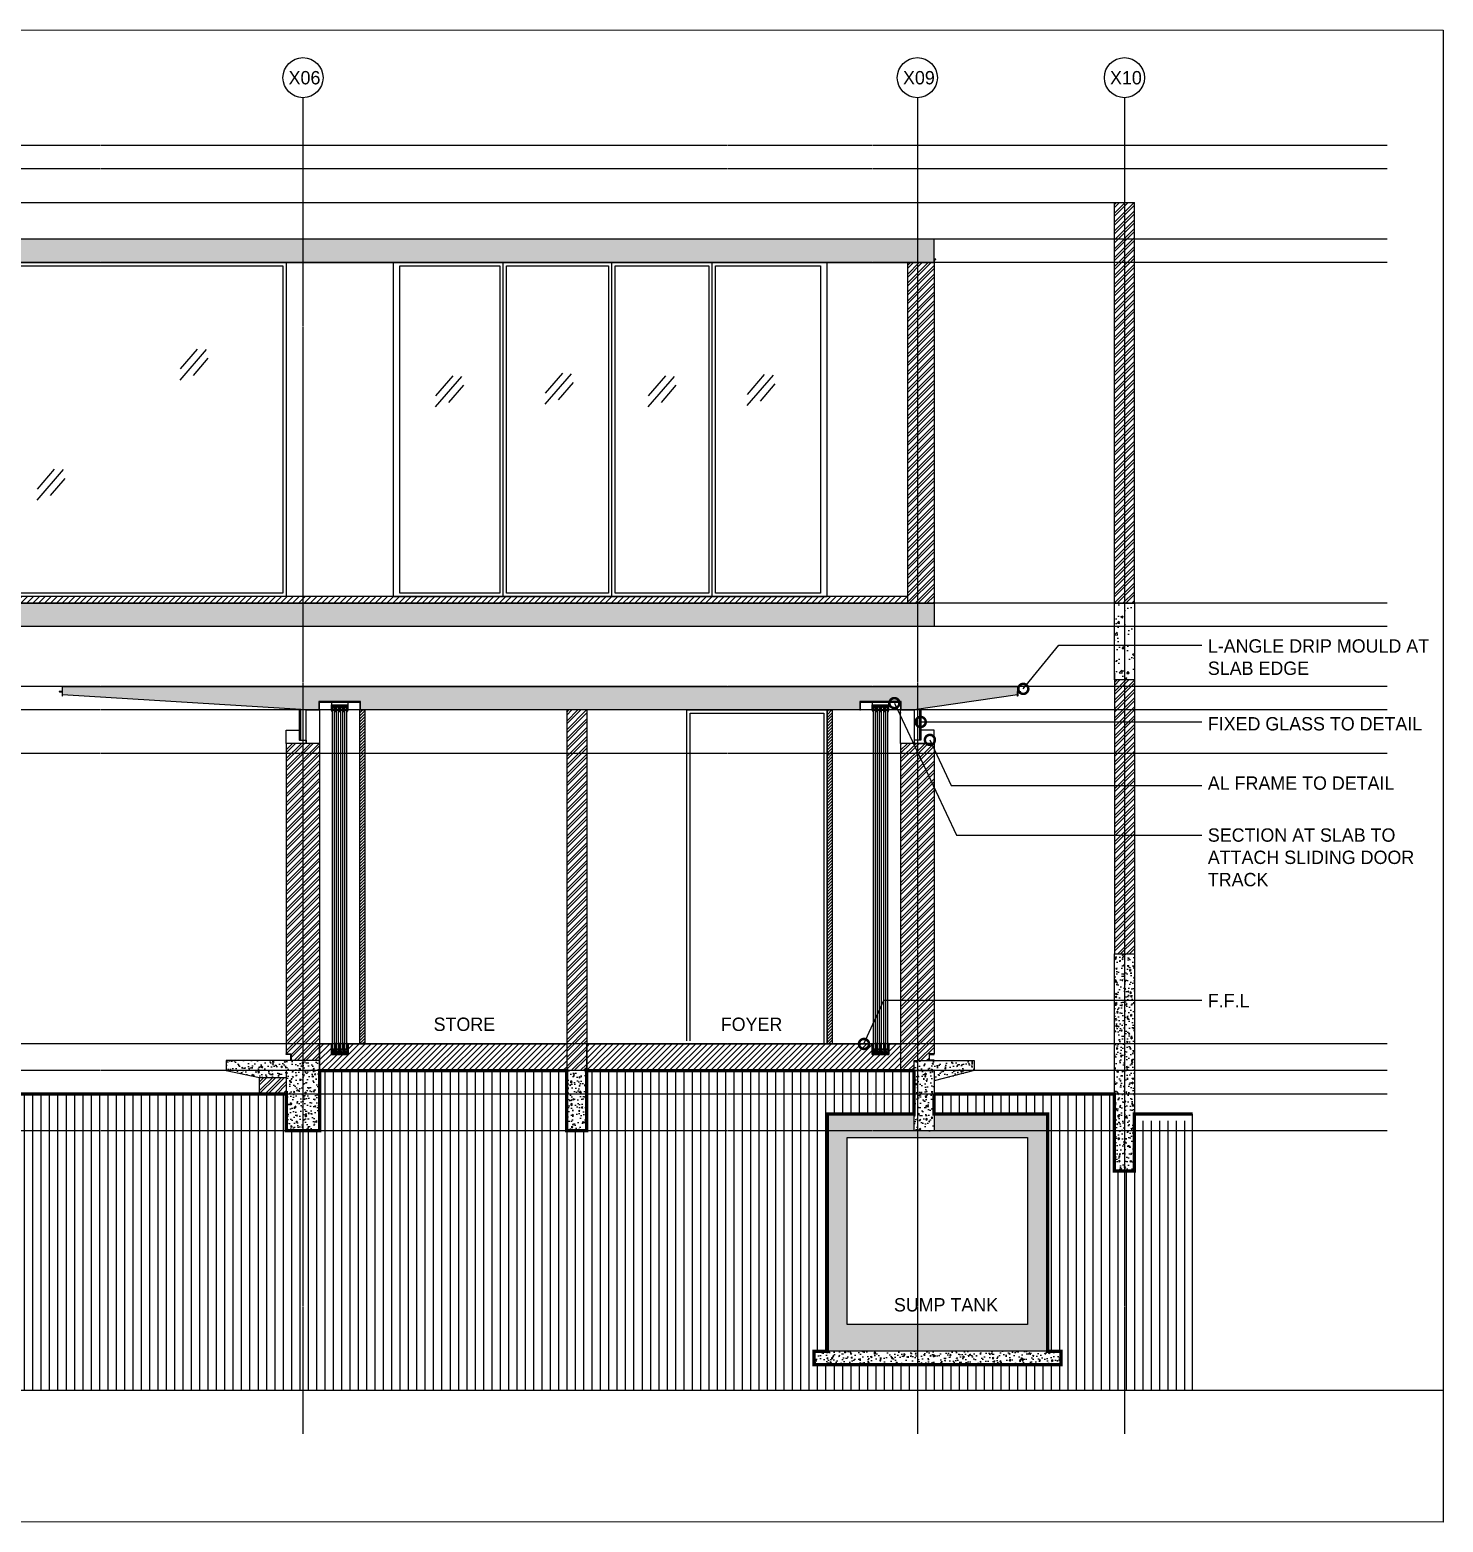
# Model space of a CAD drawing. Header units: inches. Extents: x -8790 to -5834, y -1746 to 1584.
# Drawn here: x -8420.8 to -7997.6, y -1326.5 to -879.6 of the extents above; entities that cross this region are included whole.
import ezdxf

# ---------------------------------------------------------------- set-up
doc = ezdxf.new("R2010")
doc.units = ezdxf.units.IN
doc.header["$MEASUREMENT"] = 0
doc.linetypes.add('CENTERX2', pattern=[4, 2.5, -0.5, 0.5, -0.5])
doc.linetypes.add('HIDDEN2', pattern=[0.1875, 0.125, -0.0625])
for name, color, linetype in [('A-TXT-MISC', 11, 'Continuous'), ('B-MISC', 9, 'Continuous'), ('B-RCC5-SLAB', 12, 'Continuous'), ('B-WALLE-EL2', 3, 'Continuous'), ('P-1001$0$P-TILE-LAYOUT', 23, 'Continuous'), ('P-CLINE', 34, 'CENTERX2'), ('P-CLINE-TXT', 3, 'Continuous'), ('P-DIM-EL-SEC', 35, 'Continuous'), ('P-DOORWIN', 5, 'Continuous'), ('P-HATCH', 251, 'Continuous'), ('P-MASONRY FILL', 251, 'Continuous'), ('P-METAL', 34, 'Continuous'), ('P-MISC', 252, 'Continuous'), ('P-RCC1-COL', 12, 'Continuous'), ('P-RCC4-FILL', 251, 'Continuous'), ('P-RCC5-SLAB', 12, 'Continuous'), ('P-WALLE-EL2', 3, 'Continuous'), ('P-WALLP-EL1', 142, 'Continuous'), ('P-WOODEN FRAME', 34, 'Continuous')]:
    doc.layers.add(name, color=color, linetype=linetype)
doc.styles.add('P-D-ELSEC', font='ARIALN.TTF')
doc.styles.get("Standard").update_dxf_attribs({"font": 'GOTHIC.TTF'})
doc.dimstyles.new('P-ELSEC', dxfattribs={"dimtxt": 4, "dimasz": 6, "dimexe": 6, "dimexo": 8, "dimgap": 2, "dimtad": 0, "dimdec": 4, "dimzin": 0, "dimdsep": 46, "dimlunit": 4, "dimtxsty": 'P-D-ELSEC', "dimblk": 'OBLIQUE', "dimcen": 4, "dimse1": 1, "dimse2": 1, "dimclrd": 256, "dimclrt": 256, "dimadec": 0, "dimazin": 0, "dimtfac": 0.75, "dimtdec": 4, "dimtofl": 0, "dimtmove": 2, "dimatfit": 3, "dimldrblk": 'DOTSMALL', "dimfxl": 1, "dimtolj": 1, "dimtzin": 0, "dimarcsym": 0})
pattern_1 = [(45, (-6889.4843, -4226.6175), (-1.3258252, 1.3258252), []), (45, (-6888.6004, -4226.6175), (-1.3258252, 1.3258252), [])]
pattern_2 = [(45, (-6889.4843, -4226.6175), (-0.44194174, 0.44194174), [])]
pattern_3 = [(95, (-7084.8858, -4228.6175), (2.75776, 2.3140354), [0.375, -4.125]), (40, (-7084.8858, -4228.6175), (-3.149961, 2.1688407), [0.3, -3.3]), (145.45144, (-7084.656, -4228.4247), (-0.392201, 4.482876), [0.318701, -3.5057106]), (91.1842, (-7085.593, -4227.9104), (4.358467, 3.188069), [0.5625, -6.1875]), (141.63564, (-7085.2297, -4227.6447), (-0.1395, 6.748558), [0.478052, -5.258569]), (36.18416, (-7085.593, -4227.9104), (-0.1395, 6.748558), [0.45, -4.95]), (66, (-7085.0626, -4227.7336), (3.5338579, 0.6869124), [0.375, -4.125]), (11, (-7085.0626, -4227.7336), (-1.703543, 3.424042), [0.3, -3.3]), (116.45144, (-7084.768, -4227.6764), (1.830315, 4.1109545), [0.318701, -3.5057106]), (82.5, (-7084.8858, -4228.6175), (-1.13396593, 1.2199491), [0, -3.26, 0, -3.35, 0, -3.3125]), (52.5, (-7084.8858, -4228.6175), (-0.4643647, 2.32454725), [0, -1.91, 0, -3.185, 0, -1.2625]), (12.5, (-7085.6742, -4229.4059), (1.96709084, 1.8076038), [0, -1.25, 0, -3.9, 0, -5.175]), (2.5, (-7086.0278, -4229.7595), (1.7079499, 2.415799), [0, -1.625, 0, -2.59, 0, -3.675])]
pattern_4 = [(45, (-5872.7418, -2898.227), (-1.3258252, 1.3258252), []), (45, (-5871.858, -2898.227), (-1.3258252, 1.3258252), [])]
pattern_5 = [(45, (-5872.7418, -2894.227), (-1.3258252, 1.3258252), []), (45, (-5871.858, -2894.227), (-1.3258252, 1.3258252), [])]
pattern_6 = [(50, (-6889.484, -4226.6175), (7.172602, -0.627521), [0.75, -8.25]), (355, (-6889.484, -4226.6175), (-1.387513, 7.521921), [0.6, -6.6]), (100.45144, (-6888.8866, -4226.67), (5.785088, 6.8944), [0.637402, -7.011421]), (46.1842, (-6889.484, -4224.6175), (10.672413, -1.655193), [1.125, -12.375]), (96.63564, (-6888.595, -4224.755), (9.34662, 9.741186), [0.956103, -10.517138]), (351.18416, (-6889.484, -4224.618), (9.34662, 9.741186), [0.9, -9.9]), (21, (-6888.484, -4225.1175), (5.9690705, -4.026189), [0.75, -8.25]), (326, (-6888.484, -4225.1175), (2.433153, 7.2515), [0.6, -6.6]), (71.45144, (-6887.987, -4225.453), (8.402224, 3.225312), [0.637402, -7.011421]), (37.5, (-6889.4843, -4226.6175), (0.1215986, 3.3289385), [0, -6.52, 0, -6.7, 0, -6.625]), (7.5, (-6889.4843, -4226.6175), (2.6306954, 3.944117), [0, -3.82, 0, -6.37, 0, -2.525]), (327.5, (-6891.7143, -4226.6175), (5.3382244, -0.2255487), [0, -2.5, 0, -7.8, 0, -10.35]), (317.5, (-6892.7143, -4226.6175), (5.8318617, 1.00105), [0, -3.25, 0, -5.18, 0, -7.35])]
pattern_7 = [(45, (-6659.254515, -3055.42825), (-0.0441941738, 0.0441941738), [])]
pattern_8 = [(45, (-6889.4843, -4226.6175), (-0.88388348, 0.88388348), [])]

# ---------------------------------------------------------------- blocks, each defined once
blk = doc.blocks.new('A$C75075405')
at = {"layer": 'P-DOORWIN'}
for p, q in [((0, 0), (7.88, 9.15)), ((0.07, 3.3), (5.22, 9.28)), ((3.96, 1.39), (8.4, 6.54))]:
    blk.add_line(p, q, dxfattribs=at)
blk = doc.blocks.new('A$C35461A1F')
at = {"layer": 'B-MISC'}
blk.add_blockref('A$C75075405', (0, 0), dxfattribs=at)
blk = doc.blocks.new('_DotSmall')
at = {"color": 0, "linetype": 'ByBlock', "const_width": 0.5}
blk.add_lwpolyline([(-0.0625, 0, 1), (0.0625, 0, 1)], format="xyb", close=True, dxfattribs=at)
blk = doc.blocks.new('_Oblique')
at = {"color": 0, "lineweight": -2}
blk.add_line((-0.5, -0.5), (0.5, 0.5), dxfattribs=at)
blk = doc.blocks.new('A$C3A263AA9')
at = {"layer": 'P-1001$0$P-TILE-LAYOUT'}
for p, q in [((-8.38, 5.06), (-6.06, 5.06)), ((-8.38, 5.02), (-3.5, 5.02))]:
    blk.add_line(p, q, dxfattribs=at)
at = {"layer": 'P-DOORWIN'}
for p, q in [((-8.12, 6.68), (-8.12, 108.14)), ((-7.53, 6.68), (-7.53, 108.14)), ((-6.91, 6.68), (-6.91, 108.14)), ((-6.31, 6.68), (-6.31, 108.14)), ((-5.69, 6.68), (-5.69, 108.14)), ((-5.09, 6.68), (-5.09, 108.14)), ((-4.47, 6.68), (-4.47, 108.14)), ((-3.88, 6.68), (-3.88, 108.14)), ((-8.25, 6.68), (-7.41, 6.68)), ((-8.25, 6.56), (-7.41, 6.56)), ((-7.03, 6.68), (-6.19, 6.68)), ((-7.03, 6.56), (-6.19, 6.56)), ((-5.81, 6.68), (-4.97, 6.68)), ((-5.81, 6.56), (-4.97, 6.56)), ((-4.59, 6.68), (-3.75, 6.68)), ((-4.59, 6.56), (-3.75, 6.56))]:
    blk.add_line(p, q, dxfattribs=at)
at = {"layer": 'P-METAL'}
for p, q in [((-8.5, 108.02), (-8.5, 109.68)), ((-8.5, 109.68), (-3.5, 109.68)), ((-8.5, 108.02), (-8.38, 108.02)), ((-8.38, 108.43), (-8.38, 109.68)), ((-8.38, 107.68), (-8.38, 109.68)), ((-8.38, 109.64), (-6.06, 109.64)), ((-8.38, 109.31), (-6.06, 109.31)), ((-8.38, 109.27), (-6.06, 109.27)), ((-8.25, 107.68), (-8.38, 107.68)), ((-8.25, 107.68), (-8.25, 109.27)), ((-8.25, 108.14), (-7.41, 108.14)), ((-7.89, 108.85), (-7.89, 109.27)), ((-7.89, 108.85), (-7.77, 108.85)), ((-7.77, 108.85), (-7.77, 109.27)), ((-7.41, 107.68), (-7.41, 109.27)), ((-7.41, 107.68), (-7.28, 107.68)), ((-7.28, 108.43), (-7.28, 109.27)), ((-7.16, 109.27), (-7.28, 109.27)), ((-7.28, 107.68), (-7.28, 109.27)), ((-7.16, 108.43), (-7.28, 108.43)), ((-7.16, 108.43), (-7.16, 109.27)), ((-7.16, 107.68), (-7.16, 109.27)), ((-7.16, 107.68), (-7.03, 107.68)), ((-7.03, 107.68), (-7.03, 109.27)), ((-7.03, 108.14), (-6.19, 108.14)), ((-6.67, 109.14), (-6.91, 109.14)), ((-6.91, 108.27), (-6.91, 109.14)), ((-6.91, 108.27), (-6.31, 108.27)), ((-6.67, 108.85), (-6.67, 109.27)), ((-6.67, 108.85), (-6.55, 108.85)), ((-6.55, 108.85), (-6.55, 109.27)), ((-6.31, 109.14), (-6.55, 109.14)), ((-6.31, 108.27), (-6.31, 109.14)), ((-6.19, 107.68), (-6.19, 109.27)), ((-6.19, 107.68), (-6.06, 107.68)), ((-6.06, 108.43), (-6.06, 109.68)), ((-6.06, 107.68), (-6.06, 109.68)), ((-6.06, 108.43), (-5.94, 108.43)), ((-5.94, 108.43), (-5.94, 109.68)), ((-5.94, 107.68), (-5.94, 109.68)), ((-5.94, 109.64), (-3.62, 109.64)), ((-5.94, 109.31), (-3.62, 109.31)), ((-5.94, 109.27), (-3.62, 109.27)), ((-5.94, 107.68), (-5.81, 107.68)), ((-5.81, 107.68), (-5.81, 109.27)), ((-5.81, 108.14), (-4.97, 108.14)), ((-5.45, 109.14), (-5.69, 109.14)), ((-5.69, 108.27), (-5.69, 109.14)), ((-5.69, 108.27), (-5.09, 108.27)), ((-5.45, 108.85), (-5.45, 109.27)), ((-5.45, 108.85), (-5.33, 108.85)), ((-5.33, 108.85), (-5.33, 109.27)), ((-5.09, 109.14), (-5.33, 109.14)), ((-5.09, 108.27), (-5.09, 109.14)), ((-4.97, 107.68), (-4.97, 109.27)), ((-4.97, 107.68), (-4.84, 107.68)), ((-4.84, 108.43), (-4.84, 109.27)), ((-4.84, 107.68), (-4.84, 109.27)), ((-4.84, 108.43), (-4.72, 108.43)), ((-4.72, 108.43), (-4.72, 109.27)), ((-4.72, 107.68), (-4.72, 109.27)), ((-4.72, 107.68), (-4.59, 107.68)), ((-4.59, 107.68), (-4.59, 109.27)), ((-4.59, 108.14), (-3.75, 108.14)), ((-4.23, 109.14), (-4.47, 109.14)), ((-4.47, 108.27), (-4.47, 109.14)), ((-4.47, 108.27), (-3.88, 108.27)), ((-4.23, 108.85), (-4.23, 109.27)), ((-4.23, 108.85), (-4.11, 108.85)), ((-4.11, 108.85), (-4.11, 109.27)), ((-3.88, 109.14), (-4.11, 109.14)), ((-3.88, 108.27), (-3.88, 109.14)), ((-3.75, 107.68), (-3.75, 109.27)), ((-3.75, 107.68), (-3.62, 107.68)), ((-3.62, 108.43), (-3.62, 109.68)), ((-3.62, 107.68), (-3.62, 109.68)), ((-3.62, 108.02), (-3.5, 108.02)), ((-3.5, 108.02), (-3.5, 109.68)), ((-8.38, 5.43), (-8.38, 8.35)), ((-8.38, 8.35), (-8.25, 8.35)), ((-8.38, 7.02), (-8.38, 5.06)), ((-8.38, 6.27), (-8.38, 5.06)), ((-8.38, 5.43), (-8.38, 6.1)), ((-8.38, 5.43), (-6.06, 5.43)), ((-7.83, 5.43), (-8.38, 5.43)), ((-8.38, 5.39), (-6.06, 5.39)), ((-6.06, 5.06), (-8.38, 5.06)), ((-8.25, 8.35), (-8.25, 5.43)), ((-8.12, 6.43), (-7.53, 6.43)), ((-8.12, 6.43), (-8.12, 5.56)), ((-7.89, 5.56), (-8.12, 5.56)), ((-7.89, 5.85), (-7.89, 5.43)), ((-7.89, 5.85), (-7.77, 5.85)), ((-7.83, 5.43), (-7.83, 6.05)), ((-7.77, 5.85), (-7.77, 5.43)), ((-7.53, 5.56), (-7.77, 5.56)), ((-7.53, 6.43), (-7.53, 5.56)), ((-7.41, 8.35), (-7.28, 8.35)), ((-7.41, 8.35), (-7.41, 5.43)), ((-7.28, 8.35), (-7.28, 5.43)), ((-7.28, 6.27), (-7.28, 5.43)), ((-7.16, 6.27), (-7.28, 6.27)), ((-7.16, 5.43), (-7.28, 5.43)), ((-7.16, 8.35), (-7.16, 5.43)), ((-7.16, 8.35), (-7.03, 8.35)), ((-7.16, 6.27), (-7.16, 5.43)), ((-7.03, 8.35), (-7.03, 5.43)), ((-6.91, 6.43), (-6.31, 6.43)), ((-6.91, 6.43), (-6.91, 5.56)), ((-6.67, 5.56), (-6.91, 5.56)), ((-6.67, 5.85), (-6.67, 5.43)), ((-6.67, 5.85), (-6.55, 5.85)), ((-6.55, 5.85), (-6.55, 5.43)), ((-6.31, 5.56), (-6.55, 5.56)), ((-6.31, 6.43), (-6.31, 5.56)), ((-6.19, 8.35), (-6.06, 8.35)), ((-6.19, 8.35), (-6.19, 5.43)), ((-6.06, 8.35), (-6.06, 5.02)), ((-6.06, 6.27), (-6.06, 5.02)), ((-6.06, 6.27), (-5.94, 6.27)), ((-5.94, 8.35), (-5.94, 5.02)), ((-5.94, 8.35), (-5.81, 8.35)), ((-5.94, 6.27), (-5.94, 5.02)), ((-5.94, 5.43), (-3.62, 5.43)), ((-5.94, 5.39), (-3.62, 5.39)), ((-5.94, 5.06), (-3.62, 5.06)), ((-5.81, 8.35), (-5.81, 5.43)), ((-5.69, 6.43), (-5.69, 5.56)), ((-5.69, 6.43), (-5.09, 6.43)), ((-5.45, 5.56), (-5.69, 5.56)), ((-5.45, 5.85), (-5.45, 5.43)), ((-5.45, 5.85), (-5.33, 5.85)), ((-5.33, 5.85), (-5.33, 5.43)), ((-5.09, 5.56), (-5.33, 5.56)), ((-5.09, 6.43), (-5.09, 5.56)), ((-4.97, 8.35), (-4.84, 8.35)), ((-4.97, 8.35), (-4.97, 5.43)), ((-4.84, 8.35), (-4.84, 5.43)), ((-4.84, 6.27), (-4.84, 5.43)), ((-4.84, 6.27), (-4.72, 6.27)), ((-4.72, 8.35), (-4.72, 5.43)), ((-4.72, 8.35), (-4.59, 8.35)), ((-4.72, 6.27), (-4.72, 5.43)), ((-4.59, 8.35), (-4.59, 5.43)), ((-4.47, 6.43), (-3.88, 6.43)), ((-4.47, 6.43), (-4.47, 5.56)), ((-4.23, 5.56), (-4.47, 5.56)), ((-4.23, 5.85), (-4.23, 5.43)), ((-4.23, 5.85), (-4.11, 5.85)), ((-4.11, 5.85), (-4.11, 5.43)), ((-3.88, 5.56), (-4.11, 5.56)), ((-3.88, 6.43), (-3.88, 5.56)), ((-3.75, 8.35), (-3.75, 5.43)), ((-3.75, 8.35), (-3.62, 8.35)), ((-3.62, 8.35), (-3.62, 5.06))]:
    blk.add_line(p, q, dxfattribs=at)
blk.add_lwpolyline([(-7.89, 109.14), (-8.12, 109.14), (-8.12, 108.27), (-7.53, 108.27), (-7.53, 109.14), (-7.77, 109.14)], dxfattribs=at)
for points in [[(-8.38, 5.02), (-8.5, 5.02), (-8.5, 8.02), (-8.38, 8.02)], [(-3.5, 5.02), (-3.62, 5.02), (-3.62, 8.02), (-3.5, 8.02)]]:
    blk.add_lwpolyline(points, close=True, dxfattribs=at)

msp = doc.modelspace()

# ---------------------------------------------------------------- hatches: boundary and pattern name
at = {"layer": 'P-HATCH'}
h = msp.add_hatch(dxfattribs=at)
h.set_pattern_fill('ANSI31', color=256, scale=10)
h.set_pattern_definition(pattern_8)
h.paths.add_polyline_path([(-8671.02, -1049.29), (-8158.02, -1049.29), (-8158.02, -1051.29), (-8671.02, -1051.29)])
h = msp.add_hatch(dxfattribs=at)
h.set_pattern_fill('ANSI36', color=256)
h.set_pattern_definition([(45, (-6047.6191, -2867.19654), (0.066291261, 0.243067956), [0.3125, -0.0625, 0, -0.0625])])
h.paths.add_polyline_path([(-8339.77, -1083.29), (-8340.02, -1083.29), (-8340.02, -1092.29), (-8339.77, -1092.29)])
h = msp.add_hatch(dxfattribs=at)
h.set_pattern_fill('ANSI36', color=256)
h.set_pattern_definition([(45, (-5861.8691, -2867.19654), (0.066291261, 0.243067956), [0.3125, -0.0625, 0, -0.0625])])
h.paths.add_polyline_path([(-8154.02, -1083.29), (-8154.27, -1083.29), (-8154.27, -1092.29), (-8154.02, -1092.29)])
h = msp.add_hatch(dxfattribs=at)
h.set_pattern_fill('ANSI31', color=256, scale=10)
h.set_pattern_definition(pattern_8)
h.paths.add_polyline_path([(-8334.02, -1183.29), (-8330.52, -1183.29), (-8330.52, -1186.42), (-8325.52, -1186.42), (-8325.52, -1183.29), (-8260.02, -1183.29), (-8260.02, -1191.29), (-8334.02, -1191.29)])
h = msp.add_hatch(dxfattribs=at)
h.set_pattern_fill('ANSI31', color=256, scale=10)
h.set_pattern_definition(pattern_8)
h.paths.add_polyline_path([(-8254.02, -1183.29), (-8168.52, -1183.29), (-8168.52, -1186.42), (-8163.52, -1186.42), (-8163.52, -1183.29), (-8160.02, -1183.29), (-8160.02, -1191.29), (-8254.02, -1191.29)])
at = {"layer": 'P-MASONRY FILL'}
h = msp.add_hatch(dxfattribs=at)
h.set_pattern_fill('ANSI32', color=256, scale=5)
h.set_pattern_definition([(45, (-5975.1429, -2868.1965), (-1.3258252, 1.3258252), []), (45, (-5974.259, -2868.1965), (-1.3258252, 1.3258252), [])])
h.paths.add_polyline_path([(-8342.52, -1188.29), (-8334.02, -1188.29), (-8334.02, -1093.29), (-8344.02, -1093.29), (-8344.02, -1186.29), (-8342.52, -1186.29)])
h = msp.add_hatch(dxfattribs=at)
h.set_pattern_fill('ANSI32', color=256, scale=5)
h.set_pattern_definition(pattern_1)
h.paths.add_polyline_path([(-8352.02, -1193.29), (-8344.02, -1193.29), (-8344.02, -1198.29), (-8352.02, -1198.29)])
at = {"layer": 'P-METAL'}
h = msp.add_hatch(dxfattribs=at)
h.set_pattern_fill('ANSI31', color=256, scale=0.5)
h.set_pattern_definition(pattern_7)
edge = h.paths.add_edge_path()
edge.add_line((-8411.02, -1077.79), (-8412.02, -1077.79))
edge.add_arc((-8411.82, -1077.63), 0.26, 217.9765, 269.0668)
edge.add_line((-8411.82, -1077.89), (-8411.12, -1077.89))
edge.add_line((-8411.12, -1077.89), (-8411.12, -1078.94))
edge.add_arc((-8410.86, -1078.94), 0.26, 180.9332, 232.0235)
edge.add_line((-8411.02, -1079.14), (-8411.02, -1077.79))
h = msp.add_hatch(dxfattribs=at)
h.set_pattern_fill('ANSI31', color=256, scale=0.5)
h.set_pattern_definition([(45, (-6889.484274, -4226.11751), (-0.0441941738, 0.0441941738), [])])
h.paths.add_polyline_path([(-8334.02, -1083.29), (-8334.02, -1080.99), (-8322.02, -1080.99), (-8322.02, -1083.29), (-8321.82, -1083.29), (-8321.82, -1080.79), (-8334.22, -1080.79), (-8334.22, -1083.29)])
h = msp.add_hatch(dxfattribs=at)
h.set_pattern_fill('ANSI31', color=256, scale=0.5)
h.set_pattern_definition([(45, (-6727.484274, -4226.11751), (-0.0441941738, 0.0441941738), [])])
h.paths.add_polyline_path([(-8172.02, -1083.29), (-8172.02, -1080.99), (-8160.02, -1080.99), (-8160.02, -1083.29), (-8159.82, -1083.29), (-8159.82, -1080.79), (-8172.22, -1080.79), (-8172.22, -1083.29)])
h = msp.add_hatch(dxfattribs=at)
h.set_pattern_fill('ANSI31', color=256, scale=0.5)
h.set_pattern_definition(pattern_7)
edge = h.paths.add_edge_path()
edge.add_line((-8125.02, -1077.79), (-8124.02, -1077.79))
edge.add_arc((-8124.23, -1077.63), 0.26, 270.9332, 322.0235, ccw=False)
edge.add_line((-8124.22, -1077.89), (-8124.92, -1077.89))
edge.add_line((-8124.92, -1077.89), (-8124.92, -1078.94))
edge.add_arc((-8125.18, -1078.94), 0.26, 307.9765, 359.0668, ccw=False)
edge.add_line((-8125.02, -1079.14), (-8125.02, -1077.79))
at = {"layer": 'P-MISC', "true_color": 0xb3b3b3}
h = msp.add_hatch(dxfattribs=at)
h.set_pattern_fill('ANSI31', color=253, scale=20, angle=45)
h.set_pattern_definition([(90, (-7084.8858, -4228.6175), (-2.5, 4e-16), [])])
h.paths.add_polyline_path([(-8260.02, -1191.29), (-8334.02, -1191.29), (-8334.02, -1203.29), (-8260.02, -1203.29)])
h.paths.add_polyline_path([(-8260.02, -1203.29), (-8334.02, -1203.29), (-8334.02, -1209.29), (-8260.02, -1209.29)])
h.paths.add_polyline_path([(-8156.02, -1191.29), (-8254.02, -1191.29), (-8254.02, -1203.29), (-8156.02, -1203.29)])
h.paths.add_polyline_path([(-8096.02, -1198.29), (-8150.02, -1198.29), (-8150.02, -1203.29), (-8096.02, -1203.29)])
h.paths.add_polyline_path([(-8072.62, -1206.29), (-8090.02, -1206.29), (-8090.02, -1209.29), (-8072.62, -1209.29)])
h.paths.add_polyline_path([(-8182.02, -1209.29), (-8182.02, -1204.29), (-8156.02, -1204.29), (-8156.02, -1203.29), (-8254.02, -1203.29), (-8254.02, -1209.29)])
h.paths.add_polyline_path([(-8116.02, -1204.29), (-8116.02, -1209.29), (-8096.02, -1209.29), (-8096.02, -1203.29), (-8150.02, -1203.29), (-8150.02, -1204.29)])
h.paths.add_polyline_path([(-8090.02, -1209.29), (-8090.02, -1221.29), (-8096.02, -1221.29), (-8096.02, -1209.29), (-8116.02, -1209.29), (-8116.02, -1275.29), (-8112.02, -1275.29), (-8112.02, -1279.29), (-8186.02, -1279.29), (-8186.02, -1275.29), (-8182.02, -1275.29), (-8182.02, -1209.29), (-8736.15, -1209.29), (-8736.15, -1287.01), (-8072.62, -1287.01), (-8072.62, -1209.29)])
h.paths.add_polyline_path([(-8727.02, -1198.29), (-8727.02, -1209.29), (-8733.02, -1209.29), (-8733.02, -1198.29), (-8736.15, -1198.29), (-8736.15, -1209.29), (-8344.02, -1209.29), (-8344.02, -1198.29)])
at = {"layer": 'P-RCC4-FILL'}
h = msp.add_hatch(dxfattribs=at)
h.set_pattern_fill('ANSI32', color=256, scale=5)
h.set_pattern_definition(pattern_4)
h.paths.add_polyline_path([(-8090.02, -931.29), (-8096.02, -931.29), (-8096.02, -1051.29), (-8090.02, -1051.29)])
h = msp.add_hatch(dxfattribs=at)
h.set_pattern_fill('AR-CONC', color=256)
h.set_pattern_definition([(50, (-6889.484, -4226.6175), (7.172602, -0.627521), [0.75, -8.25]), (355, (-6889.484, -4226.6175), (-1.387513, 7.521921), [0.6, -6.6]), (100.45144, (-6888.8866, -4226.67), (5.785088, 6.8944), [0.637402, -7.011421]), (46.1842, (-6889.484, -4224.6175), (10.672413, -1.655193), [1.125, -12.375]), (96.63564, (-6888.595, -4224.755), (9.34662, 9.741186), [0.956103, -10.517138]), (351.18416, (-6889.484, -4224.618), (9.34662, 9.741186), [0.9, -9.9]), (21, (-6888.484, -4225.1175), (5.9690705, -4.026189), [0.75, -8.25]), (326, (-6888.484, -4225.1175), (2.433153, 7.2515), [0.6, -6.6]), (71.45144, (-6887.987, -4225.453), (8.402224, 3.225312), [0.637402, -7.011421]), (37.5, (-6889.4843, -4226.6175), (0.1215986, 3.3289385), [0, -6.52, 0, -6.7, 0, -6.625]), (7.5, (-6889.4843, -4226.6175), (2.6306954, 3.944117), [0, -3.82, 0, -6.37, 0, -2.525]), (327.5, (-6891.7143, -4226.6175), (5.3382244, -0.2255487), [0, -2.5, 0, -7.8, 0, -10.35]), (317.5, (-6892.7143, -4226.6175), (5.8318617, 1.00105), [0, -3.25, 0, -5.18, 0, -7.35])])
h.paths.add_polyline_path([(-8151.52, -949.29), (-8150.02, -949.29), (-8150.02, -947.29), (-8150.02, -942.29), (-8679.02, -942.29), (-8679.02, -947.29), (-8679.02, -949.29), (-8677.52, -949.29)])
h = msp.add_hatch(dxfattribs=at)
h.set_pattern_fill('ANSI32', color=256, scale=5)
h.set_pattern_definition(pattern_1)
h.paths.add_polyline_path([(-8158.02, -1051.29), (-8150.02, -1051.29), (-8150.02, -949.29), (-8151.52, -949.29), (-8158.02, -949.29)])
h = msp.add_hatch(dxfattribs=at)
h.set_pattern_fill('AR-CONC', color=256)
h.set_pattern_definition(pattern_6)
h.paths.add_polyline_path([(-8679.02, -1051.29), (-8150.02, -1051.29), (-8150.02, -1058.29), (-8679.02, -1058.29)])
h = msp.add_hatch(dxfattribs=at)
h.set_pattern_fill('AR-CONC', color=256)
h.set_pattern_definition(pattern_6)
h.paths.add_polyline_path([(-8090.02, -1051.29), (-8096.02, -1051.29), (-8096.02, -1059.29), (-8090.02, -1059.29)])
h.paths.add_polyline_path([(-8090.02, -1059.29), (-8096.02, -1059.29), (-8096.02, -1074.29), (-8090.02, -1074.29)])
h = msp.add_hatch(dxfattribs=at)
h.set_pattern_fill('AR-CONC', color=256)
h.set_pattern_definition([(50, (-5872.742, -2894.227), (7.172602, -0.627521), [0.75, -8.25]), (355, (-5872.742, -2894.227), (-1.387513, 7.521921), [0.6, -6.6]), (100.45144, (-5872.144, -2894.279), (5.785088, 6.8944), [0.637402, -7.011421]), (46.1842, (-5872.742, -2892.227), (10.672413, -1.655193), [1.125, -12.375]), (96.63564, (-5871.852, -2892.365), (9.34662, 9.741186), [0.956103, -10.517138]), (351.18416, (-5872.742, -2892.227), (9.34662, 9.741186), [0.9, -9.9]), (21, (-5871.742, -2892.727), (5.96907, -4.026189), [0.75, -8.25]), (326, (-5871.742, -2892.727), (2.433153, 7.2515), [0.6, -6.6]), (71.45144, (-5871.2444, -2893.0626), (8.402224, 3.225312), [0.637402, -7.011421]), (37.5, (-5872.7418, -2894.227), (0.1215986, 3.3289385), [0, -6.52, 0, -6.7, 0, -6.625]), (7.5, (-5872.742, -2894.227), (2.6306954, 3.944117), [0, -3.82, 0, -6.37, 0, -2.525]), (327.5, (-5874.9718, -2894.227), (5.3382244, -0.2255487), [0, -2.5, 0, -7.8, 0, -10.35]), (317.5, (-5875.972, -2894.227), (5.831862, 1.00105), [0, -3.25, 0, -5.18, 0, -7.35])])
h.paths.add_polyline_path([(-8334.22, -1083.29), (-8334.22, -1080.79), (-8321.82, -1080.79), (-8321.82, -1083.29), (-8172.22, -1083.29), (-8172.22, -1080.79), (-8159.82, -1080.79), (-8159.82, -1083.29), (-8156.02, -1083.29), (-8125.02, -1078.79), (-8125.02, -1076.79), (-8125.02, -1076.29), (-8411.02, -1076.29), (-8411.02, -1076.79), (-8411.02, -1078.79), (-8338.02, -1083.29)])
h = msp.add_hatch(dxfattribs=at)
h.set_pattern_fill('ANSI32', color=256, scale=5)
h.set_pattern_definition(pattern_4)
h.paths.add_polyline_path([(-8096.02, -1156.29), (-8090.02, -1156.29), (-8090.02, -1074.29), (-8096.02, -1074.29)])
h = msp.add_hatch(dxfattribs=at)
h.set_pattern_fill('ANSI32', color=256, scale=5)
h.set_pattern_definition(pattern_5)
h.paths.add_polyline_path([(-8254.02, -1083.29), (-8260.02, -1083.29), (-8260.02, -1191.29), (-8254.02, -1191.29)])
h = msp.add_hatch(dxfattribs=at)
h.set_pattern_fill('ANSI32', color=256, scale=5)
h.set_pattern_definition(pattern_5)
h.paths.add_polyline_path([(-8154.27, -1092.29), (-8154.02, -1092.29), (-8154.02, -1091.96)])
h.paths.add_polyline_path([(-8150.02, -1093.29), (-8155.77, -1093.29), (-8155.77, -1093.04), (-8156.02, -1093.29), (-8160.02, -1093.29), (-8160.02, -1191.29), (-8156.02, -1191.29), (-8156.02, -1188.29), (-8151.52, -1188.29), (-8151.52, -1186.29), (-8150.02, -1186.29)])
h = msp.add_hatch(dxfattribs=at)
h.set_pattern_fill('AR-CONC', color=256, scale=0.5, angle=45)
h.set_pattern_definition(pattern_3)
h.paths.add_polyline_path([(-8090.02, -1156.29), (-8096.02, -1156.29), (-8096.02, -1203.29), (-8090.02, -1203.29)])
h.paths.add_polyline_path([(-8090.02, -1203.29), (-8096.02, -1203.29), (-8096.02, -1221.29), (-8090.02, -1221.29)])
h = msp.add_hatch(dxfattribs=at)
h.set_pattern_fill('AR-CONC', color=256, scale=0.5, angle=45)
h.set_pattern_definition([(95, (-6877.4843, -4231.6175), (2.75776, 2.3140354), [0.375, -4.125]), (40, (-6877.4843, -4231.6175), (-3.149961, 2.1688407), [0.3, -3.3]), (145.45144, (-6877.2545, -4231.4247), (-0.3922008, 4.482876), [0.318701, -3.5057106]), (91.1842, (-6878.1914, -4230.9104), (4.358467, 3.188069), [0.5625, -6.1875]), (141.63564, (-6877.828, -4230.6447), (-0.1395, 6.748558), [0.478052, -5.258569]), (36.18416, (-6878.1914, -4230.9104), (-0.1395, 6.748558), [0.45, -4.95]), (66, (-6877.661, -4230.7336), (3.5338579, 0.6869124), [0.375, -4.125]), (11, (-6877.661, -4230.7336), (-1.703543, 3.424042), [0.3, -3.3]), (116.45144, (-6877.3666, -4230.6764), (1.830315, 4.1109545), [0.318701, -3.5057106]), (82.5, (-6877.4843, -4231.6175), (-1.13396593, 1.2199491), [0, -3.26, 0, -3.35, 0, -3.3125]), (52.5, (-6877.4843, -4231.6175), (-0.4643647, 2.32454725), [0, -1.91, 0, -3.185, 0, -1.2625]), (12.5, (-6878.2727, -4232.4059), (1.96709084, 1.8076038), [0, -1.25, 0, -3.9, 0, -5.175]), (2.5, (-6878.6263, -4232.7595), (1.7079499, 2.415799), [0, -1.625, 0, -2.59, 0, -3.675])])
h.paths.add_polyline_path([(-8334.02, -1188.29), (-8362.02, -1188.29), (-8362.02, -1191.29), (-8352.02, -1193.29), (-8344.02, -1193.29), (-8344.02, -1191.29), (-8334.02, -1191.29)])
h = msp.add_hatch(dxfattribs=at)
h.set_pattern_fill('AR-CONC', color=256, scale=0.5, angle=45)
h.set_pattern_definition([(95, (-6901.4843, -4231.6175), (2.75776, 2.3140354), [0.375, -4.125]), (40, (-6901.4843, -4231.6175), (-3.149961, 2.1688407), [0.3, -3.3]), (145.45144, (-6901.2545, -4231.4247), (-0.392201, 4.482876), [0.318701, -3.5057106]), (91.1842, (-6902.1914, -4230.9104), (4.358467, 3.188069), [0.5625, -6.1875]), (141.63564, (-6901.828, -4230.6447), (-0.1395, 6.748558), [0.478052, -5.258569]), (36.18416, (-6902.1914, -4230.9104), (-0.1395, 6.748558), [0.45, -4.95]), (66, (-6901.661, -4230.7336), (3.5338579, 0.6869124), [0.375, -4.125]), (11, (-6901.661, -4230.7336), (-1.703543, 3.424042), [0.3, -3.3]), (116.45144, (-6901.3666, -4230.6764), (1.830315, 4.1109545), [0.318701, -3.5057106]), (82.5, (-6901.4843, -4231.6175), (-1.13396593, 1.2199491), [0, -3.26, 0, -3.35, 0, -3.3125]), (52.5, (-6901.4843, -4231.6175), (-0.4643647, 2.32454725), [0, -1.91, 0, -3.185, 0, -1.2625]), (12.5, (-6902.2727, -4232.4059), (1.96709084, 1.8076038), [0, -1.25, 0, -3.9, 0, -5.175]), (2.5, (-6902.6263, -4232.7595), (1.7079499, 2.415799), [0, -1.625, 0, -2.59, 0, -3.675])])
h.paths.add_polyline_path([(-8156.02, -1188.29), (-8138.02, -1188.29), (-8138.02, -1191.29), (-8150.02, -1194.29), (-8150.02, -1191.29), (-8156.02, -1191.29)])
h = msp.add_hatch(dxfattribs=at)
h.set_pattern_fill('AR-CONC', color=256, scale=0.5, angle=45)
h.set_pattern_definition(pattern_3)
h.paths.add_polyline_path([(-8334.02, -1191.29), (-8344.02, -1191.29), (-8344.02, -1203.29), (-8334.02, -1203.29)])
h.paths.add_polyline_path([(-8334.02, -1203.29), (-8344.02, -1203.29), (-8344.02, -1209.29), (-8334.02, -1209.29)])
h = msp.add_hatch(dxfattribs=at)
h.set_pattern_fill('AR-CONC', color=256, scale=0.5, angle=45)
h.set_pattern_definition(pattern_3)
h.paths.add_polyline_path([(-8254.02, -1191.29), (-8260.02, -1191.29), (-8260.02, -1203.29), (-8254.02, -1203.29)])
h.paths.add_polyline_path([(-8254.02, -1203.29), (-8260.02, -1203.29), (-8260.02, -1209.29), (-8254.02, -1209.29)])
h = msp.add_hatch(dxfattribs=at)
h.set_pattern_fill('AR-CONC', color=256, scale=0.5, angle=45)
h.set_pattern_definition(pattern_3)
h.paths.add_polyline_path([(-8150.02, -1191.29), (-8156.02, -1191.29), (-8156.02, -1209.29), (-8150.02, -1209.29)])
h = msp.add_hatch(dxfattribs=at)
h.set_pattern_fill('AR-CONC', color=256, scale=0.5, angle=45)
h.set_pattern_definition([(95, (-7100.8858, -4291.6175), (2.75776, 2.3140354), [0.375, -4.125]), (40, (-7100.8858, -4291.6175), (-3.149961, 2.1688407), [0.3, -3.3]), (145.45144, (-7100.656, -4291.4247), (-0.392201, 4.482876), [0.318701, -3.5057106]), (91.1842, (-7101.593, -4290.9104), (4.358467, 3.188069), [0.5625, -6.1875]), (141.63564, (-7101.2297, -4290.6447), (-0.1395, 6.748558), [0.478052, -5.258569]), (36.18416, (-7101.593, -4290.9104), (-0.1395, 6.748558), [0.45, -4.95]), (66, (-7101.0626, -4290.7336), (3.5338579, 0.6869124), [0.375, -4.125]), (11, (-7101.0626, -4290.7336), (-1.703543, 3.424042), [0.3, -3.3]), (116.45144, (-7100.768, -4290.6764), (1.830315, 4.1109545), [0.318701, -3.5057106]), (82.5, (-7100.8858, -4291.6175), (-1.13396593, 1.2199491), [0, -3.26, 0, -3.35, 0, -3.3125]), (52.5, (-7100.8858, -4291.6175), (-0.4643647, 2.32454725), [0, -1.91, 0, -3.185, 0, -1.2625]), (12.5, (-7101.6742, -4292.4059), (1.96709084, 1.8076038), [0, -1.25, 0, -3.9, 0, -5.175]), (2.5, (-7102.0278, -4292.7595), (1.7079499, 2.415799), [0, -1.625, 0, -2.59, 0, -3.675])])
h.paths.add_polyline_path([(-8116.02, -1204.29), (-8150.02, -1204.29), (-8150.02, -1209.29), (-8156.02, -1209.29), (-8156.02, -1211.29), (-8122.02, -1211.29), (-8122.02, -1267.29), (-8176.02, -1267.29), (-8176.02, -1211.29), (-8156.02, -1211.29), (-8156.02, -1204.29), (-8160.02, -1204.29), (-8182.02, -1204.29), (-8182.02, -1275.29), (-8116.02, -1275.29)])
h = msp.add_hatch(dxfattribs=at)
h.set_pattern_fill('AR-CONC', color=256, scale=0.5, angle=45)
h.set_pattern_definition([(95, (-6889.4843, -4226.6175), (2.75776, 2.3140354), [0.375, -4.125]), (40, (-6889.4843, -4226.6175), (-3.149961, 2.1688407), [0.3, -3.3]), (145.45144, (-6889.2545, -4226.4247), (-0.392201, 4.482876), [0.318701, -3.5057106]), (91.1842, (-6890.1914, -4225.9104), (4.358467, 3.188069), [0.5625, -6.1875]), (141.63564, (-6889.828, -4225.6447), (-0.1395, 6.748558), [0.478052, -5.258569]), (36.18416, (-6890.1914, -4225.9104), (-0.1395, 6.748558), [0.45, -4.95]), (66, (-6889.661, -4225.7336), (3.5338579, 0.6869124), [0.375, -4.125]), (11, (-6889.661, -4225.7336), (-1.703543, 3.424042), [0.3, -3.3]), (116.45144, (-6889.3666, -4225.6764), (1.830315, 4.1109545), [0.318701, -3.5057106]), (82.5, (-6889.4843, -4226.6175), (-1.13396593, 1.2199491), [0, -3.26, 0, -3.35, 0, -3.3125]), (52.5, (-6889.4843, -4226.6175), (-0.4643647, 2.32454725), [0, -1.91, 0, -3.185, 0, -1.2625]), (12.5, (-6890.2727, -4227.4059), (1.96709084, 1.8076038), [0, -1.25, 0, -3.9, 0, -5.175]), (2.5, (-6890.6263, -4227.7595), (1.70795, 2.415799), [0, -1.625, 0, -2.59, 0, -3.675])])
h.paths.add_polyline_path([(-8112.02, -1275.29), (-8186.02, -1275.29), (-8186.02, -1279.29), (-8112.02, -1279.29)])
at = {"layer": 'P-WOODEN FRAME'}
h = msp.add_hatch(dxfattribs=at)
h.set_pattern_fill('ANSI31', color=256, scale=5)
h.set_pattern_definition(pattern_2)
h.paths.add_polyline_path([(-8322.02, -1083.29), (-8320.52, -1083.29), (-8320.52, -1183.29), (-8322.02, -1183.29)])
h = msp.add_hatch(dxfattribs=at)
h.set_pattern_fill('ANSI31', color=256, scale=5)
h.set_pattern_definition(pattern_2)
h.paths.add_polyline_path([(-8182.02, -1083.29), (-8180.52, -1083.29), (-8180.52, -1183.29), (-8182.02, -1183.29)])

# ---------------------------------------------------------------- linework, layer by layer
at = {"layer": 'A-TXT-MISC'}
msp.add_lwpolyline([(-8789.69, -879.63), (-7997.55, -879.68), (-7997.55, -1326.48), (-8789.69, -1326.43)], close=True, dxfattribs=at)
at = {"layer": 'B-MISC', "color": 84, "true_color": 0x269900, "const_width": 1}
for points in [[(-8736.15, -1198.29), (-8733.02, -1198.29), (-8733.02, -1209.29), (-8727.02, -1209.29), (-8727.02, -1198.29), (-8344.02, -1198.29), (-8344.02, -1209.29), (-8334.02, -1209.29), (-8334.02, -1191.29), (-8260.02, -1191.29), (-8260.02, -1209.29), (-8254.02, -1209.29), (-8254.02, -1191.29), (-8156.02, -1191.29)], [(-8156.02, -1191.29), (-8156.02, -1204.29), (-8182.02, -1204.29), (-8182.02, -1275.29), (-8186.02, -1275.29), (-8186.02, -1279.29), (-8112.02, -1279.29), (-8112.02, -1275.29), (-8116.02, -1275.29), (-8116.02, -1204.29), (-8150.02, -1204.29), (-8150.02, -1198.29)], [(-8150.02, -1198.29), (-8096.02, -1198.29), (-8096.02, -1221.29), (-8090.02, -1221.29), (-8090.02, -1204.29), (-8072.62, -1204.29)]]:
    msp.add_lwpolyline(points, dxfattribs=at)
at = {"layer": 'B-RCC5-SLAB'}
msp.add_lwpolyline([(-8090.02, -1221.29), (-8096.02, -1221.29), (-8096.02, -1156.29), (-8090.02, -1156.29)], close=True, dxfattribs=at)
at = {"layer": 'B-WALLE-EL2'}
for points in [[(-8149.52, -948.29), (-8150.02, -948.29), (-8150.02, -949.29), (-8149.9, -949.29), (-8149.9, -949.17), (-8149.9, -949.17), (-8149.9, -948.42), (-8149.52, -948.42)], [(-8344.02, -1186.29), (-8342.52, -1186.29), (-8342.52, -1188.29), (-8344.02, -1188.29), (-8344.02, -1188.17), (-8342.65, -1188.17), (-8342.65, -1186.42), (-8344.02, -1186.42)], [(-8150.02, -1186.29), (-8151.52, -1186.29), (-8151.52, -1188.29), (-8150.02, -1188.29), (-8150.02, -1188.17), (-8151.4, -1188.17), (-8151.4, -1186.42), (-8150.02, -1186.42)]]:
    msp.add_lwpolyline(points, close=True, dxfattribs=at)
at = {"layer": 'P-CLINE', "ltscale": 0.1}
for p, q in [((-8339.02, -899.96), (-8339.02, -1300.1)), ((-8155.02, -899.96), (-8155.02, -1300.1)), ((-8093.02, -899.96), (-8093.02, -1300.1))]:
    msp.add_line(p, q, dxfattribs=at)
at = {"layer": 'P-CLINE-TXT'}
for centre in [(-8339.02, -893.96), (-8155.02, -893.96), (-8093.02, -893.96)]:
    msp.add_circle(centre, 6, dxfattribs=at)
at = {"layer": 'P-DOORWIN'}
for p, q in [((-8279.02, -1049.29), (-8279.02, -949.29)), ((-8246.52, -1049.29), (-8246.52, -949.29)), ((-8216.52, -1049.29), (-8216.52, -949.29))]:
    msp.add_line(p, q, dxfattribs=at)
for points in [[(-8344.02, -949.29), (-8344.02, -1049.29), (-8478.02, -1049.29), (-8478.02, -949.29)], [(-8345.02, -950.29), (-8345.02, -1048.29), (-8477.02, -1048.29), (-8477.02, -950.29)], [(-8312.02, -949.29), (-8312.02, -1049.29), (-8182.02, -1049.29), (-8182.02, -949.29)], [(-8280.02, -950.29), (-8280.02, -1048.29), (-8310.02, -1048.29), (-8310.02, -950.29)], [(-8278.02, -1048.29), (-8278.02, -950.29), (-8247.52, -950.29), (-8247.52, -1048.29)], [(-8245.52, -1048.29), (-8245.52, -950.29), (-8217.52, -950.29), (-8217.52, -1048.29)], [(-8215.52, -1048.29), (-8215.52, -950.29), (-8184.02, -950.29), (-8184.02, -1048.29)], [(-8339.77, -1083.29), (-8339.77, -1092.29), (-8340.02, -1092.29), (-8340.02, -1083.29)], [(-8154.02, -1083.29), (-8154.02, -1092.29), (-8154.27, -1092.29), (-8154.27, -1083.29)]]:
    msp.add_lwpolyline(points, close=True, dxfattribs=at)
for points in [[(-8224.02, -1182.34), (-8224.02, -1083.29), (-8182.02, -1083.29), (-8182.02, -1179.29)], [(-8223.02, -1182.34), (-8223.02, -1084.29), (-8183.02, -1084.29), (-8183.02, -1183.29)], [(-8182.02, -1083.29), (-8182.02, -1183.29)]]:
    msp.add_lwpolyline(points, dxfattribs=at)
at = {"layer": 'P-METAL'}
for points in [[(-8411.02, -1079.14), (-8411.02, -1077.79), (-8412.02, -1077.79, 0.226691), (-8411.82, -1077.89), (-8411.12, -1077.89), (-8411.12, -1078.94, 0.226691)], [(-8125.02, -1079.14), (-8125.02, -1077.79), (-8124.02, -1077.79, -0.226691), (-8124.22, -1077.89), (-8124.92, -1077.89), (-8124.92, -1078.94, -0.226691)]]:
    msp.add_lwpolyline(points, format="xyb", close=True, dxfattribs=at)
for points in [[(-8334.02, -1083.29), (-8334.02, -1080.99), (-8322.02, -1080.99), (-8322.02, -1083.29), (-8321.82, -1083.29), (-8321.82, -1080.79), (-8334.22, -1080.79), (-8334.22, -1083.29)], [(-8330.52, -1081.75), (-8325.52, -1081.75), (-8325.52, -1080.99), (-8330.52, -1080.99)], [(-8172.02, -1083.29), (-8172.02, -1080.99), (-8160.02, -1080.99), (-8160.02, -1083.29), (-8159.82, -1083.29), (-8159.82, -1080.79), (-8172.22, -1080.79), (-8172.22, -1083.29)], [(-8168.52, -1081.75), (-8163.52, -1081.75), (-8163.52, -1080.99), (-8168.52, -1080.99)], [(-8334.02, -1093.29), (-8338.02, -1093.29), (-8338.02, -1083.29), (-8334.02, -1083.29)], [(-8156.02, -1093.29), (-8160.02, -1093.29), (-8160.02, -1083.29), (-8156.02, -1083.29)]]:
    msp.add_lwpolyline(points, close=True, dxfattribs=at)
at = {"layer": 'P-MISC', "linetype": 'HIDDEN2'}
for p, q in [((-8014.28, -914.29), (-8782.6, -914.29)), ((-8014.28, -921.29), (-8782.6, -921.29)), ((-8014.28, -942.29), (-8782.6, -942.29)), ((-8014.28, -949.29), (-8782.6, -949.29)), ((-8014.28, -1051.29), (-8782.6, -1051.29)), ((-8014.28, -1058.29), (-8782.6, -1058.29)), ((-8014.28, -1076.29), (-8782.6, -1076.29)), ((-8014.28, -1083.29), (-8782.6, -1083.29)), ((-8014.28, -1096.29), (-8782.6, -1096.29)), ((-8014.28, -1183.29), (-8782.6, -1183.29)), ((-8014.28, -1191.29), (-8782.6, -1191.29)), ((-8014.28, -1198.29), (-8782.6, -1198.29)), ((-8014.28, -1209.29), (-8782.6, -1209.29))]:
    msp.add_line(p, q, dxfattribs=at)
at = {"layer": 'P-MISC', "color": 35, "true_color": 0xa06931}
msp.add_line((-8158.02, -1049.29), (-8671.02, -1049.29), dxfattribs=at)
at = {"layer": 'P-MISC'}
for p, q in [((-8090.02, -1204.29), (-8090.02, -1203.29)), ((-8072.62, -1204.29), (-8090.02, -1204.29)), ((-8072.62, -1287.01), (-8072.62, -1204.29)), ((-8789.69, -1287.01), (-7997.55, -1287.01))]:
    msp.add_line(p, q, dxfattribs=at)
for points in [[(-8344.02, -1093.29), (-8344.02, -1089.29), (-8340.02, -1089.29), (-8340.02, -1092.29), (-8338.02, -1092.29), (-8338.02, -1093.29)], [(-8150.02, -1093.29), (-8150.02, -1089.29), (-8154.02, -1089.29), (-8154.02, -1092.29), (-8156.02, -1092.29), (-8156.02, -1093.29)]]:
    msp.add_lwpolyline(points, close=True, dxfattribs=at)
msp.add_lwpolyline([(-8679.02, -1198.29), (-8344.02, -1198.29), (-8344.02, -1209.29)], dxfattribs=at)
at = {"layer": 'P-RCC1-COL'}
msp.add_line((-8334.02, -1188.29), (-8334.02, -1191.29), dxfattribs=at)
for points in [[(-8334.02, -1188.29), (-8362.02, -1188.29), (-8362.02, -1191.29), (-8352.02, -1193.29), (-8344.02, -1193.29)], [(-8156.02, -1191.29), (-8156.02, -1188.29), (-8138.02, -1188.29), (-8138.02, -1191.29), (-8150.02, -1194.29), (-8150.02, -1194.29)]]:
    msp.add_lwpolyline(points, dxfattribs=at)
for points in [[(-8334.02, -1209.29), (-8334.02, -1191.29), (-8344.02, -1191.29), (-8344.02, -1209.29)], [(-8254.02, -1209.29), (-8254.02, -1191.29), (-8260.02, -1191.29), (-8260.02, -1209.29)], [(-8156.02, -1209.29), (-8156.02, -1191.29), (-8150.02, -1191.29), (-8150.02, -1209.29)]]:
    msp.add_lwpolyline(points, close=True, dxfattribs=at)
at = {"layer": 'P-RCC5-SLAB'}
for points in [[(-8150.02, -942.29), (-8679.02, -942.29), (-8679.02, -947.29), (-8679.02, -949.29), (-8677.52, -949.29), (-8150.02, -949.29), (-8150.02, -947.29), (-8150.02, -947.29)], [(-8679.02, -1051.29), (-8150.02, -1051.29), (-8150.02, -1058.29), (-8679.02, -1058.29)], [(-8096.02, -1074.29), (-8096.02, -1051.29), (-8090.02, -1051.29), (-8090.02, -1074.29)], [(-8156.02, -1083.29), (-8159.82, -1083.29), (-8159.82, -1080.79), (-8172.22, -1080.79), (-8172.22, -1083.29), (-8321.82, -1083.29), (-8321.82, -1080.79), (-8334.22, -1080.79), (-8334.22, -1083.29), (-8338.02, -1083.29), (-8411.02, -1078.79), (-8411.02, -1076.29), (-8125.02, -1076.29), (-8125.02, -1076.79), (-8125.02, -1078.79), (-8156.02, -1083.29)], [(-8122.02, -1267.29), (-8176.02, -1267.29), (-8176.02, -1211.29), (-8122.02, -1211.29)], [(-8112.02, -1275.29), (-8186.02, -1275.29), (-8186.02, -1279.29), (-8112.02, -1279.29)]]:
    msp.add_lwpolyline(points, close=True, dxfattribs=at)
msp.add_lwpolyline([(-8150.02, -1204.29), (-8116.02, -1204.29), (-8116.02, -1275.29), (-8182.02, -1275.29), (-8182.02, -1204.29), (-8156.02, -1204.29)], dxfattribs=at)
at = {"layer": 'P-WALLE-EL2'}
for p, q in [((-8646.02, -931.29), (-8096.02, -931.29)), ((-8344.02, -1183.29), (-8679.02, -1183.29))]:
    msp.add_line(p, q, dxfattribs=at)
at = {"layer": 'P-WALLP-EL1'}
for p, q in [((-8096.02, -1051.29), (-8096.02, -931.29)), ((-8096.02, -931.29), (-8090.02, -931.29)), ((-8090.02, -1051.29), (-8090.02, -931.29)), ((-8158.02, -949.29), (-8158.02, -1051.29)), ((-8150.02, -949.29), (-8150.02, -1051.29)), ((-8096.02, -1072.29), (-8096.02, -1156.29)), ((-8090.02, -1072.29), (-8090.02, -1156.29)), ((-8260.02, -1083.29), (-8260.02, -1191.29)), ((-8254.02, -1083.29), (-8254.02, -1191.29)), ((-8160.02, -1084.09), (-8160.02, -1084.29)), ((-8334.02, -1093.29), (-8334.02, -1188.29)), ((-8160.02, -1093.29), (-8160.02, -1191.29)), ((-8150.02, -1093.29), (-8160.02, -1093.29)), ((-8156.02, -1191.29), (-8160.02, -1191.29))]:
    msp.add_line(p, q, dxfattribs=at)
for points in [[(-8334.02, -1093.29), (-8339.02, -1093.29), (-8344.02, -1093.29), (-8344.02, -1186.29), (-8342.52, -1186.29), (-8342.52, -1188.29), (-8342.52, -1188.29), (-8342.52, -1188.29)], [(-8150.02, -1093.29), (-8150.02, -1186.29), (-8151.52, -1186.29), (-8151.52, -1188.29)]]:
    msp.add_lwpolyline(points, dxfattribs=at)
at = {"layer": 'P-WALLP-EL1', "color": 149, "true_color": 0x434551}
for points in [[(-8334.02, -1183.29), (-8330.52, -1183.29), (-8330.52, -1186.42), (-8325.52, -1186.42), (-8325.52, -1183.29), (-8260.02, -1183.29), (-8260.02, -1191.29), (-8334.02, -1191.29)], [(-8254.02, -1183.29), (-8168.52, -1183.29), (-8168.52, -1186.42), (-8163.52, -1186.42), (-8163.52, -1183.29), (-8160.02, -1183.29), (-8160.02, -1191.29), (-8254.02, -1191.29)]]:
    msp.add_lwpolyline(points, close=True, dxfattribs=at)
at = {"layer": 'P-WALLP-EL1'}
msp.add_lwpolyline([(-8352.02, -1193.29), (-8344.02, -1193.29), (-8344.02, -1198.29), (-8352.02, -1198.29)], close=True, dxfattribs=at)
at = {"layer": 'P-WOODEN FRAME'}
msp.add_line((-8182.02, -1179.29), (-8182.02, -1083.29), dxfattribs=at)
for points in [[(-8322.02, -1083.29), (-8320.52, -1083.29), (-8320.52, -1183.29), (-8322.02, -1183.29)], [(-8182.02, -1083.29), (-8180.52, -1083.29), (-8180.52, -1183.29), (-8182.02, -1183.29)]]:
    msp.add_lwpolyline(points, close=True, dxfattribs=at)

# ---------------------------------------------------------------- block references
at = {"layer": 'B-MISC'}
for p in [(-8266.44, -991.76), (-8205.98, -992.16), (-8299.28, -992.56), (-8235.61, -992.56)]:
    msp.add_blockref('A$C75075405', p, dxfattribs=at)
at = {"layer": 'P-DIM-EL-SEC', "color": 3}
for p in [(-8322.02, -1191.44), (-8160.02, -1191.44)]:
    msp.add_blockref('A$C3A263AA9', p, dxfattribs=at)
at = {"layer": 'P-DOORWIN'}
for p in [(-8375.79, -984.48), (-8418.61, -1020.47)]:
    msp.add_blockref('A$C35461A1F', p, dxfattribs=at)

# ---------------------------------------------------------------- texts
at = {"layer": 'A-TXT-MISC', "color": 2, "char_height": 4}
for s, width, insert, attachment_point in [('{\\fCentury Gothic|b0|i0|c0|p34;L-ANGLE DRIP MOULD AT SLAB EDGE}', 72.4678, (-8068.03, -1072.85), 7), ('{\\fCentury Gothic|b0|i0|c0|p34;FIXED GLASS TO DETAIL}', 72.4678, (-8068.03, -1085.42), 1), ('AL FRAME TO DETAIL', 72.4678, (-8068.03, -1103.18), 1), ('{\\fCentury Gothic|b0|i0|c0|p34;SECTION AT SLAB TO \\PATTACH SLIDING DOOR TRACK}', 72.4678, (-8068.03, -1118.74), 1), ('{\\fCentury Gothic|b0|i0|c0|p34;F.F.L}', 72.4678, (-8068.03, -1172.33), 7), ('{\\fCentury Gothic|b0|i0|c0|p34;STORE}', 47.6358, (-8299.89, -1175.39), 1), ('{\\fCentury Gothic|b0|i0|c0|p34;FOYER}', 47.6358, (-8213.9, -1175.4), 1), ('{\\fCentury Gothic|b0|i0|c0|p34;SUMP TANK}', 47.6358, (-8162.05, -1259.4), 1)]:
    msp.add_mtext_dynamic_manual_height_columns(s, width=width, gutter_width=1, heights=[0], dxfattribs=dict(at, insert=insert, attachment_point=attachment_point))
at = {"layer": 'P-CLINE-TXT', "char_height": 4, "attachment_point": 1}
for s, insert in [('X06', (-8343.32, -891.96)), ('X09', (-8159.32, -891.96)), ('X10', (-8097.32, -891.96))]:
    msp.add_mtext_dynamic_manual_height_columns(s, width=47.6358, gutter_width=1, heights=[0], dxfattribs=dict(at, insert=insert))

# ---------------------------------------------------------------- leaders
at = {"layer": 'P-DIM-EL-SEC', "color": 3}
for points in [[(-8123.3, -1076.97), (-8112.61, -1063.88), (-8069.86, -1063.88)], [(-8161.9, -1081.23), (-8143.28, -1120.76), (-8069.86, -1120.76)], [(-8154.02, -1086.87), (-8069.86, -1086.87)], [(-8151.27, -1092.24), (-8144.85, -1105.86), (-8069.86, -1105.86)], [(-8171.01, -1183.29), (-8165.06, -1170.21), (-8069.86, -1170.21)]]:
    msp.add_leader(points, dimstyle='P-ELSEC', override={"dimgap": 2, "dimtad": 0}, dxfattribs=at)

doc.saveas('drawing.dxf')
